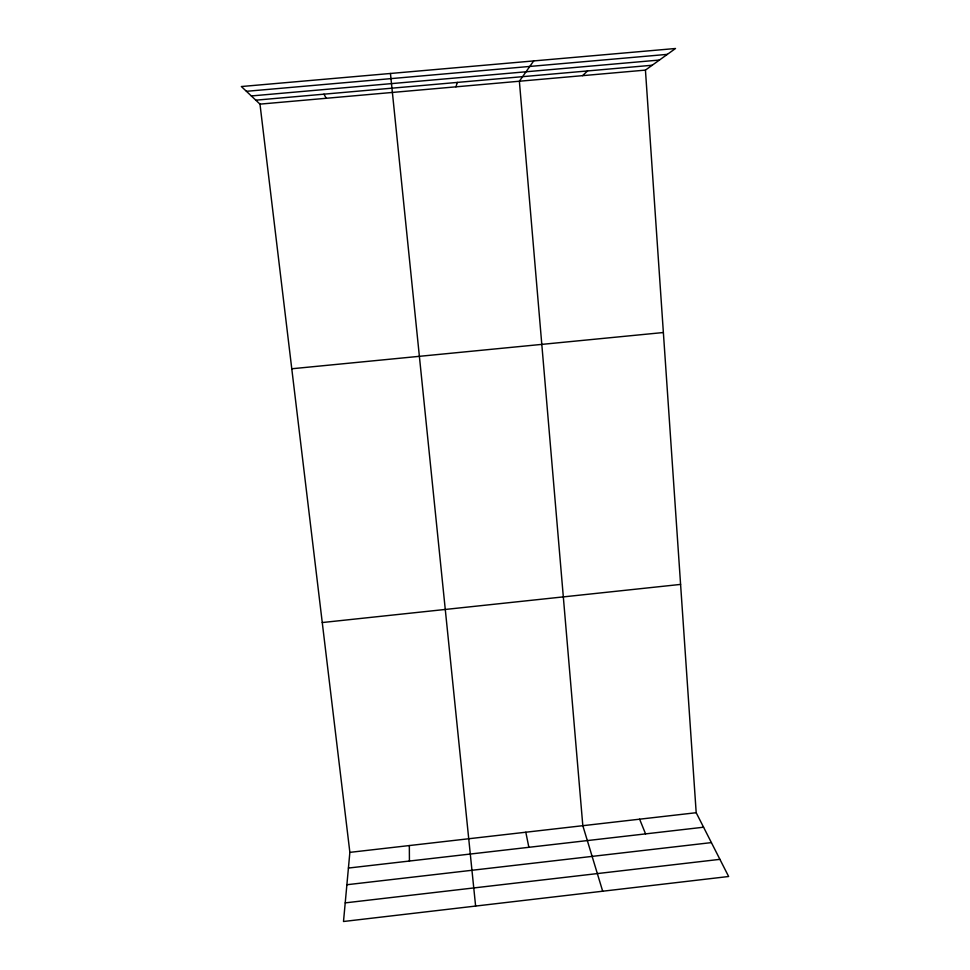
<?xml version="1.0" encoding="UTF-8"?>
<svg xmlns="http://www.w3.org/2000/svg" width="970" height="970" viewBox="0 0 970 970"><rect width="100%" height="100%" fill="white"/><g stroke="black" fill="none" stroke-linecap="round" stroke-linejoin="round"><path stroke-width="1.45" d="M349.867 852.363L343.501 921.5L728.64 876.504L696.193 812.714L645.438 70.107L675.508 48.5L241.36 86.536L259.984 104.129L349.867 852.363L696.193 812.714M455.924 86.839L457.355 82.414M533.682 60.928L519.374 81.237L582.824 825.7L602.685 891.212M582.546 75.66L587.553 70.943M348.424 868.053L703.565 827.216M346.884 884.737L711.398 842.603M345.223 902.876L719.91 859.347M322.258 622.546L680.588 584.413M291.776 368.77L663.371 332.528M251.327 95.945L659.442 60.043M255.801 100.177L652.204 65.245M259.984 104.129L645.438 70.107M246.428 91.313L667.348 54.368M323.956 94.175L326.247 98.285M639.618 819.189L645.571 833.885M525.813 832.224L528.868 847.307M475.615 906.065L390.449 73.477M409.34 845.549L409.425 861.045"/></g></svg>
